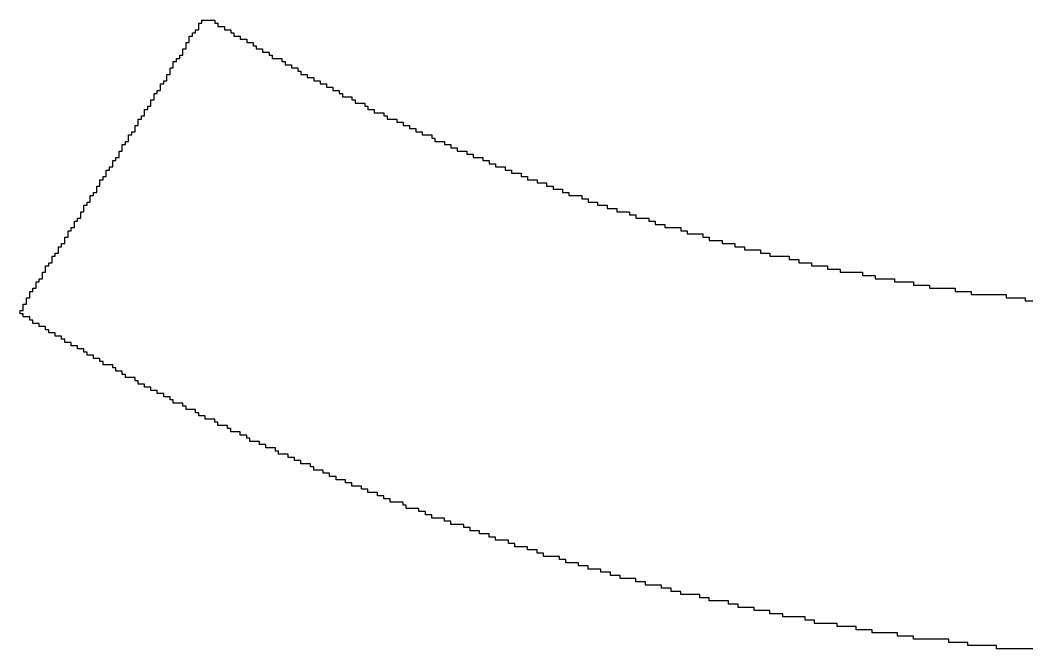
# Model space of a CAD drawing. Header units: millimetres. Extents: x -3.3 to 49.3, y -30.5 to 0.
# Drawn here: x 39.762 to 40.917, y -25.718 to -24.996 of the extents above; entities that cross this region are included whole.
import ezdxf

# ---------------------------------------------------------------- set-up
doc = ezdxf.new("R2010")
doc.units = ezdxf.units.MM
doc.layers.add('TopOverlay', color=2, linetype='Continuous')

msp = doc.modelspace()

# ---------------------------------------------------------------- linework, layer by layer
at = {"layer": 'TopOverlay'}
for p, q in [((39.9703, -24.9996), (39.9703, -24.996)), ((39.9703, -24.996), (39.985, -24.996)), ((39.985, -24.996), (39.985, -24.9996)), ((39.963, -25.0106), (39.963, -25.007)), ((39.963, -25.007), (39.9667, -25.007)), ((39.9667, -25.007), (39.9667, -24.9996)), ((39.9667, -24.9996), (39.9703, -24.9996)), ((39.985, -24.9996), (39.9886, -24.9996)), ((39.9886, -24.9996), (39.9886, -25.0033)), ((39.9886, -25.0033), (39.996, -25.0033)), ((39.996, -25.0033), (39.996, -25.007)), ((39.996, -25.007), (40.0033, -25.007)), ((40.0033, -25.007), (40.0033, -25.0106)), ((39.9557, -25.0216), (39.9557, -25.0143)), ((39.9557, -25.0143), (39.9593, -25.0143)), ((39.9593, -25.0143), (39.9593, -25.0106)), ((39.9593, -25.0106), (39.963, -25.0106)), ((40.0033, -25.0106), (40.007, -25.0106)), ((40.007, -25.0106), (40.007, -25.0143)), ((40.007, -25.0143), (40.0143, -25.0143)), ((40.0143, -25.0143), (40.0143, -25.0179)), ((40.0143, -25.0179), (40.0216, -25.0179)), ((40.0216, -25.0179), (40.0216, -25.0216)), ((39.9484, -25.0363), (39.9484, -25.0289)), ((39.9484, -25.0289), (39.952, -25.0289)), ((39.952, -25.0289), (39.952, -25.0216)), ((39.952, -25.0216), (39.9557, -25.0216)), ((40.0216, -25.0216), (40.0289, -25.0216)), ((40.0289, -25.0216), (40.0289, -25.0253)), ((40.0289, -25.0253), (40.0326, -25.0253)), ((40.0326, -25.0253), (40.0326, -25.0289)), ((40.0326, -25.0289), (40.0399, -25.0289)), ((40.0399, -25.0289), (40.0399, -25.0326)), ((39.941, -25.0436), (39.941, -25.0399)), ((39.941, -25.0399), (39.9447, -25.0399)), ((39.9447, -25.0399), (39.9447, -25.0363)), ((39.9447, -25.0363), (39.9484, -25.0363)), ((40.0399, -25.0326), (40.0473, -25.0326)), ((40.0473, -25.0326), (40.0473, -25.0363)), ((40.0473, -25.0363), (40.0509, -25.0363)), ((40.0509, -25.0363), (40.0509, -25.0399)), ((40.0509, -25.0399), (40.0619, -25.0399)), ((40.0619, -25.0399), (40.0619, -25.0436)), ((39.9337, -25.0582), (39.9337, -25.0509)), ((39.9337, -25.0509), (39.9374, -25.0509)), ((39.9374, -25.0509), (39.9374, -25.0436)), ((39.9374, -25.0436), (39.941, -25.0436)), ((40.0619, -25.0436), (40.0656, -25.0436)), ((40.0656, -25.0436), (40.0656, -25.0473)), ((40.0656, -25.0473), (40.0729, -25.0473)), ((40.0729, -25.0473), (40.0729, -25.0509)), ((40.0729, -25.0509), (40.0802, -25.0509)), ((40.0802, -25.0509), (40.0802, -25.0546)), ((40.0802, -25.0546), (40.0839, -25.0546)), ((40.0839, -25.0546), (40.0839, -25.0582)), ((39.9264, -25.0692), (39.9264, -25.0656)), ((39.9264, -25.0656), (39.93, -25.0656)), ((39.93, -25.0656), (39.93, -25.0582)), ((39.93, -25.0582), (39.9337, -25.0582)), ((40.0839, -25.0582), (40.0912, -25.0582)), ((40.0912, -25.0582), (40.0912, -25.0619)), ((40.0912, -25.0619), (40.0985, -25.0619)), ((40.0985, -25.0619), (40.0985, -25.0656)), ((40.0985, -25.0656), (40.1059, -25.0656)), ((40.1059, -25.0656), (40.1059, -25.0692)), ((39.919, -25.0802), (39.919, -25.0766)), ((39.919, -25.0766), (39.9227, -25.0766)), ((39.9227, -25.0766), (39.9227, -25.0692)), ((39.9227, -25.0692), (39.9264, -25.0692)), ((40.1059, -25.0692), (40.1132, -25.0692)), ((40.1132, -25.0692), (40.1132, -25.0729)), ((40.1132, -25.0729), (40.1205, -25.0729)), ((40.1205, -25.0729), (40.1205, -25.0766)), ((40.1205, -25.0766), (40.1278, -25.0766)), ((40.1278, -25.0766), (40.1278, -25.0802)), ((39.9117, -25.0949), (39.9117, -25.0875)), ((39.9117, -25.0875), (39.9154, -25.0875)), ((39.9154, -25.0875), (39.9154, -25.0802)), ((39.9154, -25.0802), (39.919, -25.0802)), ((40.1278, -25.0802), (40.1315, -25.0802)), ((40.1315, -25.0802), (40.1315, -25.0839)), ((40.1315, -25.0839), (40.1425, -25.0839)), ((40.1425, -25.0839), (40.1425, -25.0875)), ((40.1425, -25.0875), (40.1462, -25.0875)), ((40.1462, -25.0875), (40.1462, -25.0912)), ((39.9044, -25.1059), (39.9044, -25.0985)), ((39.9044, -25.0985), (39.9081, -25.0985)), ((39.9081, -25.0985), (39.9081, -25.0949)), ((39.9081, -25.0949), (39.9117, -25.0949)), ((40.1462, -25.0912), (40.1571, -25.0912)), ((40.1571, -25.0912), (40.1571, -25.0949)), ((40.1571, -25.0949), (40.1608, -25.0949)), ((40.1608, -25.0949), (40.1608, -25.0985)), ((40.1608, -25.0985), (40.1681, -25.0985)), ((40.1681, -25.0985), (40.1681, -25.1022)), ((39.8971, -25.1169), (39.8971, -25.1095)), ((39.8971, -25.1095), (39.9007, -25.1095)), ((39.9007, -25.1095), (39.9007, -25.1059)), ((39.9007, -25.1059), (39.9044, -25.1059)), ((40.1681, -25.1022), (40.1791, -25.1022)), ((40.1791, -25.1022), (40.1791, -25.1059)), ((40.1791, -25.1059), (40.1828, -25.1059)), ((40.1828, -25.1059), (40.1828, -25.1095)), ((40.1828, -25.1095), (40.1938, -25.1095)), ((40.1938, -25.1095), (40.1938, -25.1132)), ((39.8897, -25.1278), (39.8897, -25.1242)), ((39.8897, -25.1242), (39.8934, -25.1242)), ((39.8934, -25.1242), (39.8934, -25.1169)), ((39.8934, -25.1169), (39.8971, -25.1169)), ((40.1938, -25.1132), (40.2011, -25.1132)), ((40.2011, -25.1132), (40.2011, -25.1169)), ((40.2011, -25.1169), (40.2084, -25.1169)), ((40.2084, -25.1169), (40.2084, -25.1205)), ((40.2084, -25.1205), (40.2158, -25.1205)), ((40.2158, -25.1205), (40.2158, -25.1242)), ((40.2158, -25.1242), (40.2231, -25.1242)), ((40.2231, -25.1242), (40.2231, -25.1278)), ((39.8824, -25.1388), (39.8824, -25.1352)), ((39.8824, -25.1352), (39.8861, -25.1352)), ((39.8861, -25.1352), (39.8861, -25.1278)), ((39.8861, -25.1278), (39.8897, -25.1278)), ((40.2231, -25.1278), (40.2341, -25.1278)), ((40.2341, -25.1278), (40.2341, -25.1315)), ((40.2341, -25.1315), (40.2377, -25.1315)), ((40.2377, -25.1315), (40.2377, -25.1352)), ((40.2377, -25.1352), (40.2487, -25.1352)), ((40.2487, -25.1352), (40.2487, -25.1388)), ((39.8751, -25.1535), (39.8751, -25.1462)), ((39.8751, -25.1462), (39.8788, -25.1462)), ((39.8788, -25.1462), (39.8788, -25.1388)), ((39.8788, -25.1388), (39.8824, -25.1388)), ((40.2487, -25.1388), (40.256, -25.1388)), ((40.256, -25.1388), (40.256, -25.1425)), ((40.256, -25.1425), (40.2634, -25.1425)), ((40.2634, -25.1425), (40.2634, -25.1462)), ((40.2634, -25.1462), (40.2744, -25.1462)), ((40.2744, -25.1462), (40.2744, -25.1498)), ((39.8678, -25.1645), (39.8678, -25.1571)), ((39.8678, -25.1571), (39.8714, -25.1571)), ((39.8714, -25.1571), (39.8714, -25.1535)), ((39.8714, -25.1535), (39.8751, -25.1535)), ((40.2744, -25.1498), (40.2817, -25.1498)), ((40.2817, -25.1498), (40.2817, -25.1535)), ((40.2817, -25.1535), (40.2927, -25.1535)), ((40.2927, -25.1535), (40.2927, -25.1571)), ((40.2927, -25.1571), (40.3, -25.1571)), ((40.3, -25.1571), (40.3, -25.1608)), ((39.8604, -25.1755), (39.8604, -25.1681)), ((39.8604, -25.1681), (39.8641, -25.1681)), ((39.8641, -25.1681), (39.8641, -25.1645)), ((39.8641, -25.1645), (39.8678, -25.1645)), ((40.3, -25.1608), (40.3073, -25.1608)), ((40.3073, -25.1608), (40.3073, -25.1645)), ((40.3073, -25.1645), (40.3183, -25.1645)), ((40.3183, -25.1645), (40.3183, -25.1681)), ((40.3183, -25.1681), (40.3256, -25.1681)), ((40.3256, -25.1681), (40.3256, -25.1718)), ((39.8531, -25.1864), (39.8531, -25.1791)), ((39.8531, -25.1791), (39.8568, -25.1791)), ((39.8568, -25.1791), (39.8568, -25.1755)), ((39.8568, -25.1755), (39.8604, -25.1755)), ((40.3256, -25.1718), (40.3366, -25.1718)), ((40.3366, -25.1718), (40.3366, -25.1755)), ((40.3366, -25.1755), (40.344, -25.1755)), ((40.344, -25.1755), (40.344, -25.1791)), ((40.344, -25.1791), (40.3549, -25.1791)), ((40.3549, -25.1791), (40.3549, -25.1828)), ((39.8495, -25.1938), (39.8495, -25.1864)), ((39.8495, -25.1864), (39.8531, -25.1864)), ((40.3549, -25.1828), (40.3659, -25.1828)), ((40.3659, -25.1828), (40.3659, -25.1864)), ((40.3659, -25.1864), (40.3733, -25.1864)), ((40.3733, -25.1864), (40.3733, -25.1901)), ((40.3733, -25.1901), (40.3842, -25.1901)), ((40.3842, -25.1901), (40.3842, -25.1938)), ((39.8385, -25.2084), (39.8385, -25.2048)), ((39.8385, -25.2048), (39.8421, -25.2048)), ((39.8421, -25.2048), (39.8421, -25.1974)), ((39.8421, -25.1974), (39.8458, -25.1974)), ((39.8458, -25.1974), (39.8458, -25.1938)), ((39.8458, -25.1938), (39.8495, -25.1938)), ((40.3842, -25.1938), (40.3916, -25.1938)), ((40.3916, -25.1938), (40.3916, -25.1974)), ((40.3916, -25.1974), (40.4062, -25.1974)), ((40.4062, -25.1974), (40.4062, -25.2011)), ((40.4062, -25.2011), (40.4136, -25.2011)), ((40.4136, -25.2011), (40.4136, -25.2048)), ((40.4136, -25.2048), (40.4245, -25.2048)), ((40.4245, -25.2048), (40.4245, -25.2084)), ((39.8311, -25.2231), (39.8311, -25.2158)), ((39.8311, -25.2158), (39.8348, -25.2158)), ((39.8348, -25.2158), (39.8348, -25.2084)), ((39.8348, -25.2084), (39.8385, -25.2084)), ((40.4245, -25.2084), (40.4355, -25.2084)), ((40.4355, -25.2084), (40.4355, -25.2121)), ((40.4355, -25.2121), (40.4465, -25.2121)), ((40.4465, -25.2121), (40.4465, -25.2158)), ((40.4465, -25.2158), (40.4612, -25.2158)), ((40.4612, -25.2158), (40.4612, -25.2194)), ((39.8238, -25.2341), (39.8238, -25.2267)), ((39.8238, -25.2267), (39.8275, -25.2267)), ((39.8275, -25.2267), (39.8275, -25.2231)), ((39.8275, -25.2231), (39.8311, -25.2231)), ((40.4612, -25.2194), (40.4685, -25.2194)), ((40.4685, -25.2194), (40.4685, -25.2231)), ((40.4685, -25.2231), (40.4831, -25.2231)), ((40.4831, -25.2231), (40.4831, -25.2267)), ((40.4831, -25.2267), (40.4905, -25.2267)), ((40.4905, -25.2267), (40.4905, -25.2304)), ((39.8165, -25.2451), (39.8165, -25.2377)), ((39.8165, -25.2377), (39.8201, -25.2377)), ((39.8201, -25.2377), (39.8201, -25.2341)), ((39.8201, -25.2341), (39.8238, -25.2341)), ((40.4905, -25.2304), (40.5015, -25.2304)), ((40.5015, -25.2304), (40.5015, -25.2341)), ((40.5015, -25.2341), (40.5198, -25.2341)), ((40.5198, -25.2341), (40.5198, -25.2377)), ((40.5198, -25.2377), (40.5271, -25.2377)), ((40.5271, -25.2377), (40.5271, -25.2414)), ((39.8128, -25.2524), (39.8128, -25.2451)), ((39.8128, -25.2451), (39.8165, -25.2451)), ((40.5271, -25.2414), (40.5454, -25.2414)), ((40.5454, -25.2414), (40.5454, -25.2451)), ((40.5454, -25.2451), (40.5527, -25.2451)), ((40.5527, -25.2451), (40.5527, -25.2487)), ((40.5527, -25.2487), (40.5674, -25.2487)), ((40.5674, -25.2487), (40.5674, -25.2524)), ((39.8055, -25.2634), (39.8055, -25.256)), ((39.8055, -25.256), (39.8092, -25.256)), ((39.8092, -25.256), (39.8092, -25.2524)), ((39.8092, -25.2524), (39.8128, -25.2524)), ((40.5674, -25.2524), (40.5821, -25.2524)), ((40.5821, -25.2524), (40.5821, -25.256)), ((40.5821, -25.256), (40.593, -25.256)), ((40.593, -25.256), (40.593, -25.2597)), ((40.593, -25.2597), (40.6114, -25.2597)), ((40.6114, -25.2597), (40.6114, -25.2634)), ((39.7945, -25.278), (39.7945, -25.2744)), ((39.7945, -25.2744), (39.7982, -25.2744)), ((39.7982, -25.2744), (39.7982, -25.267)), ((39.7982, -25.267), (39.8018, -25.267)), ((39.8018, -25.267), (39.8018, -25.2634)), ((39.8018, -25.2634), (39.8055, -25.2634)), ((40.6114, -25.2634), (40.6223, -25.2634)), ((40.6223, -25.2634), (40.6223, -25.267)), ((40.6223, -25.267), (40.6443, -25.267)), ((40.6443, -25.267), (40.6443, -25.2707)), ((40.6443, -25.2707), (40.6553, -25.2707)), ((40.6553, -25.2707), (40.6553, -25.2744)), ((40.6553, -25.2744), (40.67, -25.2744)), ((40.67, -25.2744), (40.67, -25.278)), ((39.7872, -25.2927), (39.7872, -25.2853)), ((39.7872, -25.2853), (39.7908, -25.2853)), ((39.7908, -25.2853), (39.7908, -25.278)), ((39.7908, -25.278), (39.7945, -25.278)), ((40.67, -25.278), (40.6883, -25.278)), ((40.6883, -25.278), (40.6883, -25.2817)), ((40.6883, -25.2817), (40.7029, -25.2817)), ((40.7029, -25.2817), (40.7029, -25.2853)), ((40.7029, -25.2853), (40.7286, -25.2853)), ((40.7286, -25.2853), (40.7286, -25.289)), ((39.7799, -25.3037), (39.7799, -25.2963)), ((39.7799, -25.2963), (39.7835, -25.2963)), ((39.7835, -25.2963), (39.7835, -25.2927)), ((39.7835, -25.2927), (39.7872, -25.2927)), ((40.7286, -25.289), (40.7432, -25.289)), ((40.7432, -25.289), (40.7432, -25.2927)), ((40.7432, -25.2927), (40.7652, -25.2927)), ((40.7652, -25.2927), (40.7652, -25.2963)), ((40.7652, -25.2963), (40.7872, -25.2963)), ((40.7872, -25.2963), (40.7872, -25.3)), ((39.7725, -25.3147), (39.7725, -25.3073)), ((39.7725, -25.3073), (39.7762, -25.3073)), ((39.7762, -25.3073), (39.7762, -25.3037)), ((39.7762, -25.3037), (39.7799, -25.3037)), ((40.7872, -25.3), (40.8055, -25.3)), ((40.8055, -25.3), (40.8055, -25.3037)), ((40.8055, -25.3037), (40.8348, -25.3037)), ((40.8348, -25.3037), (40.8348, -25.3073)), ((40.8348, -25.3073), (40.8531, -25.3073)), ((40.8531, -25.3073), (40.8531, -25.311)), ((39.7689, -25.322), (39.7689, -25.3147)), ((39.7689, -25.3147), (39.7725, -25.3147)), ((40.8531, -25.311), (40.8934, -25.311)), ((40.8934, -25.311), (40.8934, -25.3147)), ((40.8934, -25.3147), (40.9154, -25.3147)), ((40.9154, -25.3147), (40.9154, -25.3183)), ((40.9154, -25.3183), (40.9557, -25.3183)), ((39.7615, -25.333), (39.7615, -25.3293)), ((39.7615, -25.3293), (39.7652, -25.3293)), ((39.7652, -25.3293), (39.7652, -25.322)), ((39.7652, -25.322), (39.7689, -25.322)), ((39.7652, -25.333), (39.7615, -25.333)), ((39.7652, -25.3366), (39.7652, -25.333)), ((39.7725, -25.3366), (39.7652, -25.3366)), ((39.7725, -25.3403), (39.7725, -25.3366)), ((39.7762, -25.3403), (39.7725, -25.3403)), ((39.7762, -25.344), (39.7762, -25.3403)), ((39.7835, -25.344), (39.7762, -25.344)), ((39.7835, -25.3476), (39.7835, -25.344)), ((39.7908, -25.3476), (39.7835, -25.3476)), ((39.7908, -25.3513), (39.7908, -25.3476)), ((39.7945, -25.3513), (39.7908, -25.3513)), ((39.7945, -25.3549), (39.7945, -25.3513)), ((39.8018, -25.3549), (39.7945, -25.3549)), ((39.8018, -25.3586), (39.8018, -25.3549)), ((39.8092, -25.3586), (39.8018, -25.3586)), ((39.8092, -25.3623), (39.8092, -25.3586)), ((39.8128, -25.3623), (39.8092, -25.3623)), ((39.8128, -25.3659), (39.8128, -25.3623)), ((39.8201, -25.3659), (39.8128, -25.3659)), ((39.8201, -25.3696), (39.8201, -25.3659)), ((39.8275, -25.3696), (39.8201, -25.3696)), ((39.8275, -25.3733), (39.8275, -25.3696)), ((39.8348, -25.3733), (39.8275, -25.3733)), ((39.8348, -25.3769), (39.8348, -25.3733)), ((39.8385, -25.3769), (39.8348, -25.3769)), ((39.8385, -25.3806), (39.8385, -25.3769)), ((39.8458, -25.3806), (39.8385, -25.3806)), ((39.8458, -25.3842), (39.8458, -25.3806)), ((39.8531, -25.3842), (39.8458, -25.3842)), ((39.8531, -25.3879), (39.8531, -25.3842)), ((39.8568, -25.3879), (39.8531, -25.3879)), ((39.8568, -25.3916), (39.8568, -25.3879)), ((39.8678, -25.3916), (39.8568, -25.3916)), ((39.8678, -25.3952), (39.8678, -25.3916)), ((39.8714, -25.3952), (39.8678, -25.3952)), ((39.8714, -25.3989), (39.8714, -25.3952)), ((39.8788, -25.3989), (39.8714, -25.3989)), ((39.8788, -25.4026), (39.8788, -25.3989)), ((39.8824, -25.4026), (39.8788, -25.4026)), ((39.8824, -25.4062), (39.8824, -25.4026)), ((39.8934, -25.4062), (39.8824, -25.4062)), ((39.8934, -25.4099), (39.8934, -25.4062)), ((39.8971, -25.4099), (39.8934, -25.4099)), ((39.8971, -25.4136), (39.8971, -25.4099)), ((39.9044, -25.4136), (39.8971, -25.4136)), ((39.9044, -25.4172), (39.9044, -25.4136)), ((39.9117, -25.4172), (39.9044, -25.4172)), ((39.9117, -25.4209), (39.9117, -25.4172)), ((39.919, -25.4209), (39.9117, -25.4209)), ((39.919, -25.4245), (39.919, -25.4209)), ((39.9264, -25.4245), (39.919, -25.4245)), ((39.9264, -25.4282), (39.9264, -25.4245)), ((39.9337, -25.4282), (39.9264, -25.4282)), ((39.9337, -25.4319), (39.9337, -25.4282)), ((39.9374, -25.4319), (39.9337, -25.4319)), ((39.9374, -25.4355), (39.9374, -25.4319)), ((39.9484, -25.4355), (39.9374, -25.4355)), ((39.9484, -25.4392), (39.9484, -25.4355)), ((39.952, -25.4392), (39.9484, -25.4392)), ((39.952, -25.4429), (39.952, -25.4392)), ((39.963, -25.4429), (39.952, -25.4429)), ((39.963, -25.4465), (39.963, -25.4429)), ((39.9667, -25.4465), (39.963, -25.4465)), ((39.9667, -25.4502), (39.9667, -25.4465)), ((39.974, -25.4502), (39.9667, -25.4502)), ((39.974, -25.4538), (39.974, -25.4502)), ((39.985, -25.4538), (39.974, -25.4538)), ((39.985, -25.4575), (39.985, -25.4538)), ((39.9886, -25.4575), (39.985, -25.4575)), ((39.9886, -25.4612), (39.9886, -25.4575)), ((39.9996, -25.4612), (39.9886, -25.4612)), ((39.9996, -25.4648), (39.9996, -25.4612)), ((40.0033, -25.4648), (39.9996, -25.4648)), ((40.0033, -25.4685), (40.0033, -25.4648)), ((40.0143, -25.4685), (40.0033, -25.4685)), ((40.0143, -25.4722), (40.0143, -25.4685)), ((40.0216, -25.4722), (40.0143, -25.4722)), ((40.0216, -25.4758), (40.0216, -25.4722)), ((40.0253, -25.4758), (40.0216, -25.4758)), ((40.0253, -25.4795), (40.0253, -25.4758)), ((40.0363, -25.4795), (40.0253, -25.4795)), ((40.0363, -25.4831), (40.0363, -25.4795)), ((40.0436, -25.4831), (40.0363, -25.4831)), ((40.0436, -25.4868), (40.0436, -25.4831)), ((40.0546, -25.4868), (40.0436, -25.4868)), ((40.0546, -25.4905), (40.0546, -25.4868)), ((40.0582, -25.4905), (40.0546, -25.4905)), ((40.0582, -25.4941), (40.0582, -25.4905)), ((40.0692, -25.4941), (40.0582, -25.4941)), ((40.0692, -25.4978), (40.0692, -25.4941)), ((40.0766, -25.4978), (40.0692, -25.4978)), ((40.0766, -25.5015), (40.0766, -25.4978)), ((40.0839, -25.5015), (40.0766, -25.5015)), ((40.0839, -25.5051), (40.0839, -25.5015)), ((40.0949, -25.5051), (40.0839, -25.5051)), ((40.0949, -25.5088), (40.0949, -25.5051)), ((40.0985, -25.5088), (40.0949, -25.5088)), ((40.0985, -25.5125), (40.0985, -25.5088)), ((40.1095, -25.5125), (40.0985, -25.5125)), ((40.1095, -25.5161), (40.1095, -25.5125)), ((40.1168, -25.5161), (40.1095, -25.5161)), ((40.1168, -25.5198), (40.1168, -25.5161)), ((40.1242, -25.5198), (40.1168, -25.5198)), ((40.1242, -25.5234), (40.1242, -25.5198)), ((40.1352, -25.5234), (40.1242, -25.5234)), ((40.1352, -25.5271), (40.1352, -25.5234)), ((40.1425, -25.5271), (40.1352, -25.5271)), ((40.1425, -25.5308), (40.1425, -25.5271)), ((40.1535, -25.5308), (40.1425, -25.5308)), ((40.1535, -25.5344), (40.1535, -25.5308)), ((40.1608, -25.5344), (40.1535, -25.5344)), ((40.1608, -25.5381), (40.1608, -25.5344)), ((40.1718, -25.5381), (40.1608, -25.5381)), ((40.1718, -25.5418), (40.1718, -25.5381)), ((40.1791, -25.5418), (40.1718, -25.5418)), ((40.1791, -25.5454), (40.1791, -25.5418)), ((40.1864, -25.5454), (40.1791, -25.5454)), ((40.1864, -25.5491), (40.1864, -25.5454)), ((40.2011, -25.5491), (40.1864, -25.5491)), ((40.2011, -25.5527), (40.2011, -25.5491)), ((40.2048, -25.5527), (40.2011, -25.5527)), ((40.2048, -25.5564), (40.2048, -25.5527)), ((40.2194, -25.5564), (40.2048, -25.5564)), ((40.2194, -25.5601), (40.2194, -25.5564)), ((40.2267, -25.5601), (40.2194, -25.5601)), ((40.2267, -25.5637), (40.2267, -25.5601)), ((40.2341, -25.5637), (40.2267, -25.5637)), ((40.2341, -25.5674), (40.2341, -25.5637)), ((40.2487, -25.5674), (40.2341, -25.5674)), ((40.2487, -25.5711), (40.2487, -25.5674)), ((40.256, -25.5711), (40.2487, -25.5711)), ((40.256, -25.5747), (40.256, -25.5711)), ((40.2707, -25.5747), (40.256, -25.5747)), ((40.2707, -25.5784), (40.2707, -25.5747)), ((40.278, -25.5784), (40.2707, -25.5784)), ((40.278, -25.5821), (40.278, -25.5784)), ((40.289, -25.5821), (40.278, -25.5821)), ((40.289, -25.5857), (40.289, -25.5821)), ((40.3, -25.5857), (40.289, -25.5857)), ((40.3, -25.5894), (40.3, -25.5857)), ((40.3073, -25.5894), (40.3, -25.5894)), ((40.3073, -25.593), (40.3073, -25.5894)), ((40.322, -25.593), (40.3073, -25.593)), ((40.322, -25.5967), (40.322, -25.593)), ((40.3293, -25.5967), (40.322, -25.5967)), ((40.3293, -25.6004), (40.3293, -25.5967)), ((40.344, -25.6004), (40.3293, -25.6004)), ((40.344, -25.604), (40.344, -25.6004)), ((40.3549, -25.604), (40.344, -25.604)), ((40.3549, -25.6077), (40.3549, -25.604)), ((40.3623, -25.6077), (40.3549, -25.6077)), ((40.3623, -25.6114), (40.3623, -25.6077)), ((40.3806, -25.6114), (40.3623, -25.6114)), ((40.3806, -25.615), (40.3806, -25.6114)), ((40.3879, -25.615), (40.3806, -25.615)), ((40.3879, -25.6187), (40.3879, -25.615)), ((40.4026, -25.6187), (40.3879, -25.6187)), ((40.4026, -25.6223), (40.4026, -25.6187)), ((40.4136, -25.6223), (40.4026, -25.6223)), ((40.4136, -25.626), (40.4136, -25.6223)), ((40.4282, -25.626), (40.4136, -25.626)), ((40.4282, -25.6297), (40.4282, -25.626)), ((40.4392, -25.6297), (40.4282, -25.6297)), ((40.4392, -25.6333), (40.4392, -25.6297)), ((40.4502, -25.6333), (40.4392, -25.6333)), ((40.4502, -25.637), (40.4502, -25.6333)), ((40.4685, -25.637), (40.4502, -25.637)), ((40.4685, -25.6407), (40.4685, -25.637)), ((40.4795, -25.6407), (40.4685, -25.6407)), ((40.4795, -25.6443), (40.4795, -25.6407)), ((40.4978, -25.6443), (40.4795, -25.6443)), ((40.4978, -25.648), (40.4978, -25.6443)), ((40.5088, -25.648), (40.4978, -25.648)), ((40.5088, -25.6516), (40.5088, -25.648)), ((40.5198, -25.6516), (40.5088, -25.6516)), ((40.5198, -25.6553), (40.5198, -25.6516)), ((40.5418, -25.6553), (40.5198, -25.6553)), ((40.5418, -25.659), (40.5418, -25.6553)), ((40.5527, -25.659), (40.5418, -25.659)), ((40.5527, -25.6626), (40.5527, -25.659)), ((40.5747, -25.6626), (40.5527, -25.6626)), ((40.5747, -25.6663), (40.5747, -25.6626)), ((40.5857, -25.6663), (40.5747, -25.6663)), ((40.5857, -25.67), (40.5857, -25.6663)), ((40.604, -25.67), (40.5857, -25.67)), ((40.604, -25.6736), (40.604, -25.67)), ((40.6223, -25.6736), (40.604, -25.6736)), ((40.6223, -25.6773), (40.6223, -25.6736)), ((40.637, -25.6773), (40.6223, -25.6773)), ((40.637, -25.681), (40.637, -25.6773)), ((40.6626, -25.681), (40.637, -25.681)), ((40.6626, -25.6846), (40.6626, -25.681)), ((40.6736, -25.6846), (40.6626, -25.6846)), ((40.6736, -25.6883), (40.6736, -25.6846)), ((40.6993, -25.6883), (40.6736, -25.6883)), ((40.6993, -25.6919), (40.6993, -25.6883)), ((40.7212, -25.6919), (40.6993, -25.6919)), ((40.7212, -25.6956), (40.7212, -25.6919)), ((40.7396, -25.6956), (40.7212, -25.6956)), ((40.7396, -25.6993), (40.7396, -25.6956)), ((40.7689, -25.6993), (40.7396, -25.6993)), ((40.7689, -25.7029), (40.7689, -25.6993)), ((40.7872, -25.7029), (40.7689, -25.7029)), ((40.7872, -25.7066), (40.7872, -25.7029)), ((40.8275, -25.7066), (40.7872, -25.7066)), ((40.8275, -25.7103), (40.8275, -25.7066)), ((40.8495, -25.7103), (40.8275, -25.7103)), ((40.8495, -25.7139), (40.8495, -25.7103)), ((40.8824, -25.7139), (40.8495, -25.7139)), ((40.8824, -25.7176), (40.8824, -25.7139)), ((40.9264, -25.7176), (40.8824, -25.7176))]:
    msp.add_line(p, q, dxfattribs=at)

doc.saveas('drawing.dxf')
